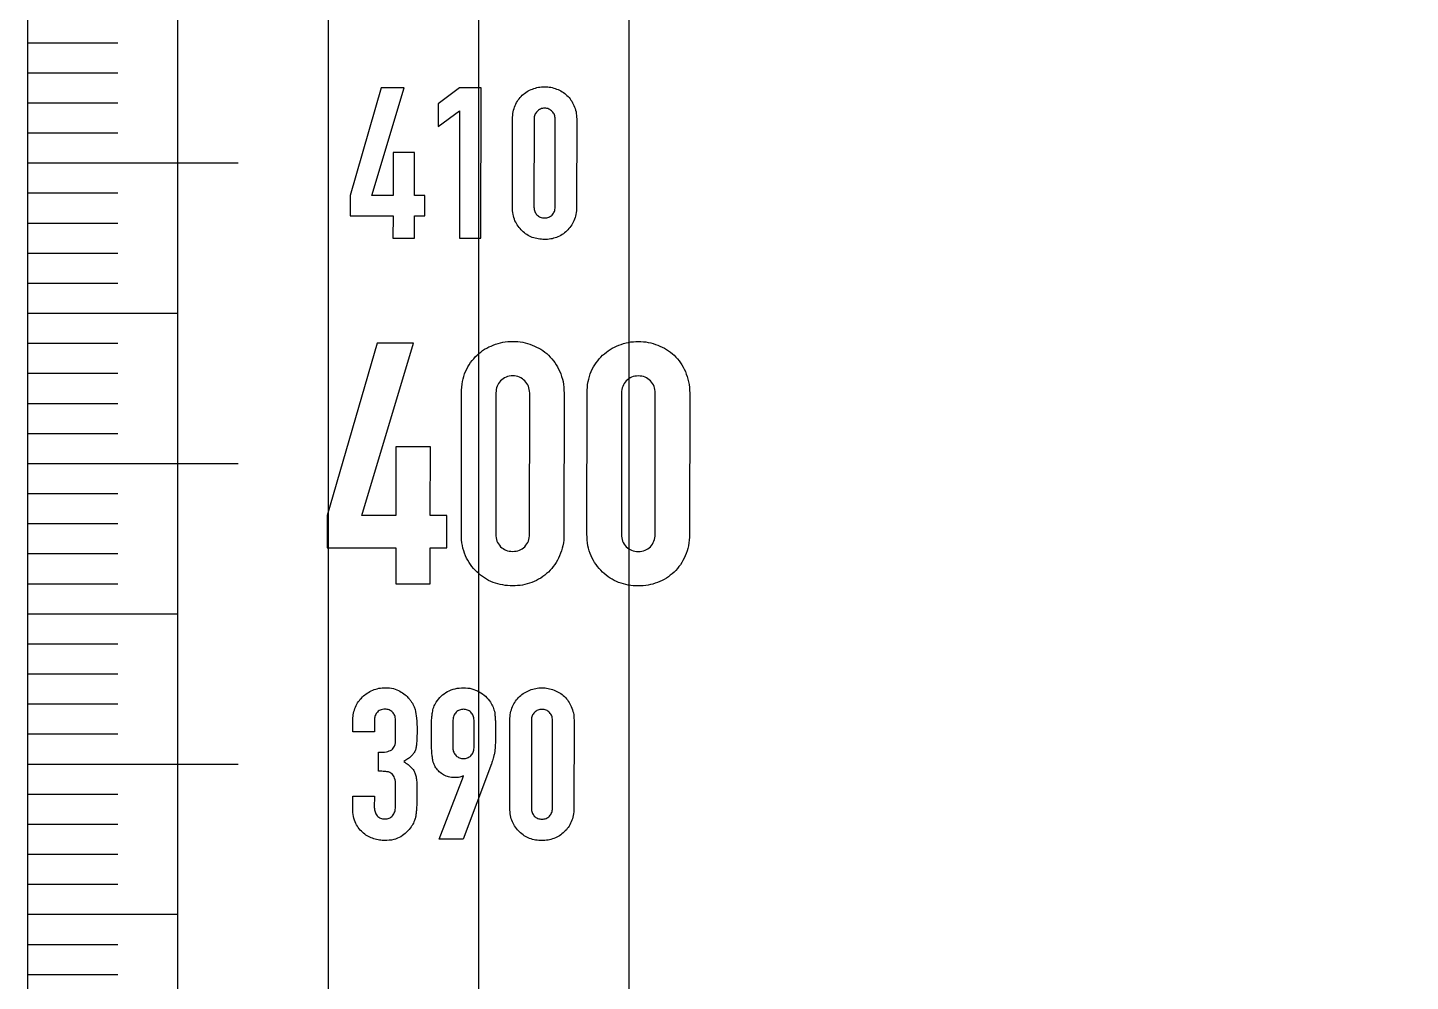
# Model space of a CAD drawing. Header units: millimetres. Extents: x 0 to 736, y 0 to 580.
# Drawn here: x 0 to 46.01, y 382.77 to 414.5 of the extents above; entities that cross this region are included whole.
import ezdxf

# ---------------------------------------------------------------- set-up
doc = ezdxf.new("R2010")
doc.units = ezdxf.units.MM
doc.layers.get('0').update_dxf_attribs({"linetype": 'CONTINUOUS'})

msp = doc.modelspace()

# ---------------------------------------------------------------- linework, layer by layer
for p, q in [((0, 414), (3, 414)), ((0, 413), (3, 413)), ((0, 412), (3, 412)), ((16.132, 408.527), (16.134, 411.462)), ((16.85, 411.462), (16.848, 408.526)), ((17.55, 408.526), (17.552, 411.461)), ((18.269, 411.461), (18.266, 408.525)), ((0, 411), (3, 411)), ((0, 410), (7, 410)), ((0, 409), (3, 409)), ((0, 408), (3, 408)), ((0, 407), (3, 407)), ((0, 406), (3, 406)), ((0, 405), (5, 405)), ((0, 404), (3, 404)), ((0, 403), (3, 403)), ((14.431, 397.649), (14.434, 402.346)), ((15.581, 402.345), (15.577, 397.648)), ((16.7, 397.647), (16.704, 402.344)), ((17.85, 402.343), (17.846, 397.646)), ((18.61, 397.646), (18.614, 402.342)), ((19.76, 402.341), (19.757, 397.645)), ((20.88, 397.644), (20.884, 402.34)), ((22.03, 402.34), (22.026, 397.643)), ((0, 402), (3, 402)), ((0, 401), (3, 401)), ((0, 400), (7, 400)), ((0, 399), (3, 399)), ((0, 398), (3, 398)), ((0, 397), (3, 397)), ((0, 396), (3, 396)), ((0, 395), (5, 395)), ((0, 394), (3, 394)), ((0, 393), (3, 393)), ((0, 392), (3, 392)), ((10.821, 391.066), (10.821, 391.481)), ((11.537, 391.066), (10.821, 391.066)), ((11.538, 391.473), (11.537, 391.066)), ((12.239, 390.826), (12.24, 391.473)), ((14.15, 391.464), (14.149, 390.537)), ((14.852, 390.536), (14.852, 391.463)), ((16.044, 388.527), (16.046, 391.462)), ((16.762, 391.462), (16.76, 388.527)), ((17.462, 388.526), (17.465, 391.461)), ((18.181, 391.461), (18.179, 388.525)), ((0, 391), (3, 391)), ((11.67, 389.76), (11.67, 390.392)), ((0, 390), (7, 390)), ((15.434, 390.009), (14.491, 387.496)), ((12.238, 388.572), (12.238, 389.289)), ((13.69, 387.497), (14.507, 389.596)), ((14.507, 389.596), (14.493, 389.61)), ((0, 389), (3, 389)), ((10.819, 388.524), (10.819, 388.932)), ((10.819, 388.932), (11.536, 388.931)), ((11.536, 388.931), (11.535, 388.559)), ((0, 388), (3, 388)), ((14.491, 387.496), (13.69, 387.497)), ((0, 387), (3, 387)), ((0, 386), (3, 386)), ((0, 385), (5, 385)), ((0, 384), (3, 384)), ((0, 383), (3, 383))]:
    msp.add_line(p, q)
for points in [[(334.863, 0), (0, 580), (0, 0)], [(326.203, 5), (5, 5), (5, 561.34)], [(317.543, 10), (10, 542.679), (10, 10)], [(308.882, 15), (15, 524.019), (15, 15)], [(300.222, 20), (20, 505.359), (20, 20)], [(12.157, 408.242), (12.156, 407.498), (12.872, 407.497), (12.873, 408.242), (13.217, 408.241), (13.218, 408.916), (12.873, 408.916), (12.875, 410.341), (12.158, 410.342), (12.157, 408.916), (11.448, 408.917), (12.525, 412.498), (11.767, 412.498), (10.732, 408.918), (10.731, 408.243)], [(14.371, 411.738), (14.368, 407.496), (15.084, 407.496), (15.088, 412.496), (14.372, 412.496), (13.655, 411.97), (13.655, 411.212)], [(12.251, 397.19), (12.25, 395.999), (13.396, 395.998), (13.397, 397.189), (13.947, 397.189), (13.948, 398.267), (13.397, 398.268), (13.399, 400.549), (12.253, 400.55), (12.251, 398.269), (11.117, 398.27), (12.84, 403.999), (11.627, 404), (9.971, 398.27), (9.97, 397.192)]]:
    msp.add_lwpolyline(points, close=True)
for points, knots in [([(16.219, 411.912), (16.251, 411.975), (16.315, 412.098), (16.41, 412.199), (16.458, 412.249)], [0, 0, 0, 0, 0.02107908, 0.04149266, 0.04149266, 0.04149266, 0.04149266]), ([(16.458, 412.249), (16.508, 412.293), (16.61, 412.38), (16.733, 412.433), (16.795, 412.459)], [0, 0, 0, 0, 0.02001715, 0.03996019, 0.03996019, 0.03996019, 0.03996019]), ([(16.795, 412.459), (16.861, 412.482), (16.993, 412.526), (17.132, 412.533), (17.202, 412.536)], [0, 0, 0, 0, 0.02083571, 0.04164184, 0.04164184, 0.04164184, 0.04164184]), ([(17.202, 412.536), (17.271, 412.533), (17.408, 412.527), (17.538, 412.481), (17.602, 412.458)], [0, 0, 0, 0, 0.0206313, 0.04096164, 0.04096164, 0.04096164, 0.04096164]), ([(17.602, 412.458), (17.666, 412.432), (17.792, 412.38), (17.895, 412.291), (17.946, 412.247)], [0, 0, 0, 0, 0.02041726, 0.04057331, 0.04057331, 0.04057331, 0.04057331]), ([(17.946, 412.247), (17.993, 412.198), (18.087, 412.097), (18.147, 411.973), (18.178, 411.91)], [0, 0, 0, 0, 0.02029925, 0.04112017, 0.04112017, 0.04112017, 0.04112017]), ([(16.134, 411.462), (16.137, 411.543), (16.142, 411.697), (16.194, 411.842), (16.219, 411.912)], [0, 0, 0, 0, 0.02396916, 0.04596419, 0.04596419, 0.04596419, 0.04596419]), ([(17.202, 411.82), (17.153, 411.816), (17.057, 411.808), (16.984, 411.745), (16.949, 411.715)], [0, 0, 0, 0, 0.01428975, 0.0280251, 0.0280251, 0.0280251, 0.0280251]), ([(17.454, 411.714), (17.419, 411.745), (17.346, 411.808), (17.25, 411.816), (17.202, 411.82)], [0, 0, 0, 0, 0.0137354, 0.02802509, 0.02802509, 0.02802509, 0.02802509]), ([(18.178, 411.91), (18.204, 411.841), (18.26, 411.696), (18.266, 411.541), (18.269, 411.461)], [0, 0, 0, 0, 0.02215211, 0.04613734, 0.04613734, 0.04613734, 0.04613734]), ([(16.949, 411.715), (16.92, 411.679), (16.861, 411.605), (16.854, 411.51), (16.85, 411.462)], [0, 0, 0, 0, 0.01343938, 0.02769777, 0.02769777, 0.02769777, 0.02769777]), ([(17.552, 411.461), (17.549, 411.51), (17.542, 411.604), (17.483, 411.678), (17.454, 411.714)], [0, 0, 0, 0, 0.01425838, 0.02769777, 0.02769777, 0.02769777, 0.02769777]), ([(16.215, 408.078), (16.191, 408.147), (16.14, 408.292), (16.134, 408.447), (16.132, 408.527)], [0, 0, 0, 0, 0.02199501, 0.04596421, 0.04596421, 0.04596421, 0.04596421]), ([(16.848, 408.526), (16.852, 408.477), (16.859, 408.381), (16.917, 408.304), (16.946, 408.267)], [0, 0, 0, 0, 0.01443138, 0.02831409, 0.02831409, 0.02831409, 0.02831409]), ([(16.946, 408.267), (16.982, 408.238), (17.056, 408.179), (17.15, 408.172), (17.199, 408.168)], [0, 0, 0, 0, 0.01343937, 0.02769775, 0.02769775, 0.02769775, 0.02769775]), ([(17.199, 408.168), (17.247, 408.172), (17.342, 408.178), (17.416, 408.237), (17.452, 408.266)], [0, 0, 0, 0, 0.01425839, 0.02769774, 0.02769774, 0.02769774, 0.02769774]), ([(17.452, 408.266), (17.48, 408.304), (17.539, 408.38), (17.546, 408.477), (17.55, 408.526)], [0, 0, 0, 0, 0.01388274, 0.02831408, 0.02831408, 0.02831408, 0.02831408]), ([(18.266, 408.525), (18.263, 408.445), (18.257, 408.29), (18.201, 408.145), (18.175, 408.076)], [0, 0, 0, 0, 0.02398523, 0.04613736, 0.04613736, 0.04613736, 0.04613736]), ([(16.454, 407.74), (16.407, 407.79), (16.311, 407.891), (16.248, 408.015), (16.215, 408.078)], [0, 0, 0, 0, 0.02041353, 0.04149263, 0.04149263, 0.04149263, 0.04149263]), ([(16.791, 407.522), (16.729, 407.551), (16.607, 407.607), (16.505, 407.696), (16.454, 407.74)], [0, 0, 0, 0, 0.02018042, 0.04030582, 0.04030582, 0.04030582, 0.04030582]), ([(17.943, 407.739), (17.891, 407.695), (17.787, 407.605), (17.662, 407.55), (17.598, 407.522)], [0, 0, 0, 0, 0.02026353, 0.04091276, 0.04091276, 0.04091276, 0.04091276]), ([(18.175, 408.076), (18.144, 408.013), (18.084, 407.889), (17.989, 407.789), (17.943, 407.739)], [0, 0, 0, 0, 0.02082092, 0.04112014, 0.04112014, 0.04112014, 0.04112014]), ([(17.198, 407.452), (17.129, 407.455), (16.99, 407.461), (16.857, 407.502), (16.791, 407.522)], [0, 0, 0, 0, 0.02079057, 0.04148602, 0.04148602, 0.04148602, 0.04148602]), ([(17.598, 407.522), (17.534, 407.501), (17.404, 407.46), (17.267, 407.454), (17.198, 407.452)], [0, 0, 0, 0, 0.02018659, 0.04080219, 0.04080219, 0.04080219, 0.04080219]), ([(15.492, 403.94), (15.598, 403.976), (15.809, 404.048), (16.032, 404.058), (16.144, 404.063)], [0, 0, 0, 0, 0.03333714, 0.06662693, 0.06662693, 0.06662693, 0.06662693]), ([(16.144, 404.063), (16.254, 404.058), (16.474, 404.048), (16.681, 403.975), (16.784, 403.939)], [0, 0, 0, 0, 0.0330101, 0.06553862, 0.06553862, 0.06553862, 0.06553862]), ([(19.672, 403.937), (19.777, 403.973), (19.989, 404.045), (20.212, 404.055), (20.323, 404.06)], [0, 0, 0, 0, 0.03333714, 0.06662693, 0.06662693, 0.06662693, 0.06662693]), ([(20.323, 404.06), (20.434, 404.055), (20.654, 404.045), (20.861, 403.972), (20.964, 403.936)], [0, 0, 0, 0, 0.0330101, 0.06553862, 0.06553862, 0.06553862, 0.06553862]), ([(14.57, 403.065), (14.622, 403.165), (14.724, 403.363), (14.877, 403.524), (14.952, 403.604)], [0, 0, 0, 0, 0.03372656, 0.06638821, 0.06638821, 0.06638821, 0.06638821]), ([(14.952, 403.604), (15.034, 403.674), (15.196, 403.814), (15.393, 403.898), (15.492, 403.94)], [0, 0, 0, 0, 0.03202745, 0.06393636, 0.06393636, 0.06393636, 0.06393636]), ([(16.784, 403.939), (16.885, 403.897), (17.087, 403.814), (17.252, 403.672), (17.334, 403.602)], [0, 0, 0, 0, 0.03266774, 0.06491735, 0.06491735, 0.06491735, 0.06491735]), ([(17.334, 403.602), (17.409, 403.522), (17.56, 403.362), (17.656, 403.163), (17.705, 403.062)], [0, 0, 0, 0, 0.03247873, 0.06579218, 0.06579218, 0.06579218, 0.06579218]), ([(18.75, 403.061), (18.801, 403.162), (18.904, 403.359), (19.057, 403.521), (19.132, 403.6)], [0, 0, 0, 0, 0.03372653, 0.06638822, 0.06638822, 0.06638822, 0.06638822]), ([(19.132, 403.6), (19.214, 403.67), (19.376, 403.81), (19.573, 403.895), (19.672, 403.937)], [0, 0, 0, 0, 0.0320274, 0.06393637, 0.06393637, 0.06393637, 0.06393637]), ([(20.964, 403.936), (21.065, 403.894), (21.266, 403.811), (21.432, 403.669), (21.514, 403.598)], [0, 0, 0, 0, 0.03266774, 0.06491735, 0.06491735, 0.06491735, 0.06491735]), ([(21.514, 403.598), (21.589, 403.519), (21.74, 403.358), (21.836, 403.159), (21.884, 403.059)], [0, 0, 0, 0, 0.03247873, 0.06579218, 0.06579218, 0.06579218, 0.06579218]), ([(14.434, 402.346), (14.439, 402.474), (14.448, 402.721), (14.53, 402.953), (14.57, 403.065)], [0, 0, 0, 0, 0.03835068, 0.07354274, 0.07354274, 0.07354274, 0.07354274]), ([(17.705, 403.062), (17.747, 402.951), (17.836, 402.719), (17.845, 402.472), (17.85, 402.343)], [0, 0, 0, 0, 0.03544342, 0.0738198, 0.0738198, 0.0738198, 0.0738198]), ([(18.614, 402.342), (18.619, 402.471), (18.628, 402.718), (18.71, 402.95), (18.75, 403.061)], [0, 0, 0, 0, 0.03835068, 0.07354274, 0.07354274, 0.07354274, 0.07354274]), ([(21.884, 403.059), (21.927, 402.948), (22.015, 402.716), (22.025, 402.468), (22.03, 402.34)], [0, 0, 0, 0, 0.03544338, 0.07381977, 0.07381977, 0.07381977, 0.07381977]), ([(15.738, 402.749), (15.692, 402.692), (15.598, 402.574), (15.586, 402.422), (15.581, 402.345)], [0, 0, 0, 0, 0.02150297, 0.04431639, 0.04431639, 0.04431639, 0.04431639]), ([(16.143, 402.917), (16.065, 402.911), (15.911, 402.898), (15.795, 402.798), (15.738, 402.749)], [0, 0, 0, 0, 0.02286351, 0.04484015, 0.04484015, 0.04484015, 0.04484015]), ([(16.547, 402.748), (16.49, 402.798), (16.374, 402.898), (16.221, 402.911), (16.143, 402.917)], [0, 0, 0, 0, 0.02197664, 0.04484015, 0.04484015, 0.04484015, 0.04484015]), ([(16.704, 402.344), (16.698, 402.422), (16.687, 402.573), (16.593, 402.691), (16.547, 402.748)], [0, 0, 0, 0, 0.02281343, 0.04431639, 0.04431639, 0.04431639, 0.04431639]), ([(19.918, 402.746), (19.872, 402.688), (19.777, 402.57), (19.766, 402.419), (19.76, 402.341)], [0, 0, 0, 0, 0.02150297, 0.04431639, 0.04431639, 0.04431639, 0.04431639]), ([(20.323, 402.914), (20.244, 402.908), (20.091, 402.895), (19.975, 402.795), (19.918, 402.746)], [0, 0, 0, 0, 0.02286351, 0.04484019, 0.04484019, 0.04484019, 0.04484019]), ([(20.727, 402.745), (20.67, 402.794), (20.554, 402.895), (20.401, 402.907), (20.323, 402.914)], [0, 0, 0, 0, 0.02197659, 0.0448401, 0.0448401, 0.0448401, 0.0448401]), ([(20.884, 402.34), (20.878, 402.418), (20.867, 402.569), (20.773, 402.688), (20.727, 402.745)], [0, 0, 0, 0, 0.02281343, 0.04431643, 0.04431643, 0.04431643, 0.04431643]), ([(14.565, 396.93), (14.526, 397.041), (14.444, 397.274), (14.435, 397.52), (14.431, 397.649)], [0, 0, 0, 0, 0.03519209, 0.07354268, 0.07354268, 0.07354268, 0.07354268]), ([(15.577, 397.648), (15.583, 397.569), (15.594, 397.415), (15.688, 397.292), (15.734, 397.232)], [0, 0, 0, 0, 0.02309012, 0.04530244, 0.04530244, 0.04530244, 0.04530244]), ([(16.543, 397.232), (16.589, 397.292), (16.682, 397.414), (16.694, 397.569), (16.7, 397.647)], [0, 0, 0, 0, 0.02221232, 0.04530244, 0.04530244, 0.04530244, 0.04530244]), ([(17.846, 397.646), (17.841, 397.517), (17.831, 397.27), (17.742, 397.038), (17.7, 396.927)], [0, 0, 0, 0, 0.03837636, 0.07381971, 0.07381971, 0.07381971, 0.07381971]), ([(18.745, 396.926), (18.706, 397.038), (18.624, 397.27), (18.615, 397.517), (18.61, 397.646)], [0, 0, 0, 0, 0.03519211, 0.07354269, 0.07354269, 0.07354269, 0.07354269]), ([(19.757, 397.645), (19.763, 397.566), (19.774, 397.412), (19.868, 397.289), (19.914, 397.229)], [0, 0, 0, 0, 0.02309011, 0.04530246, 0.04530246, 0.04530246, 0.04530246]), ([(20.723, 397.228), (20.768, 397.288), (20.862, 397.411), (20.874, 397.565), (20.88, 397.644)], [0, 0, 0, 0, 0.02221235, 0.04530247, 0.04530247, 0.04530247, 0.04530247]), ([(22.026, 397.643), (22.021, 397.514), (22.011, 397.266), (21.922, 397.035), (21.88, 396.924)], [0, 0, 0, 0, 0.03837635, 0.07381974, 0.07381974, 0.07381974, 0.07381974]), ([(15.734, 397.232), (15.791, 397.186), (15.909, 397.092), (16.06, 397.08), (16.138, 397.075)], [0, 0, 0, 0, 0.02150298, 0.04431639, 0.04431639, 0.04431639, 0.04431639]), ([(16.138, 397.075), (16.216, 397.08), (16.367, 397.091), (16.485, 397.186), (16.543, 397.232)], [0, 0, 0, 0, 0.02281341, 0.04431639, 0.04431639, 0.04431639, 0.04431639]), ([(19.914, 397.229), (19.971, 397.183), (20.089, 397.088), (20.24, 397.077), (20.318, 397.071)], [0, 0, 0, 0, 0.02150303, 0.04431644, 0.04431644, 0.04431644, 0.04431644]), ([(20.318, 397.071), (20.396, 397.077), (20.547, 397.088), (20.665, 397.182), (20.723, 397.228)], [0, 0, 0, 0, 0.02281341, 0.04431634, 0.04431634, 0.04431634, 0.04431634]), ([(14.947, 396.39), (14.871, 396.47), (14.718, 396.631), (14.617, 396.829), (14.565, 396.93)], [0, 0, 0, 0, 0.03266167, 0.06638826, 0.06638826, 0.06638826, 0.06638826]), ([(17.7, 396.927), (17.651, 396.827), (17.555, 396.628), (17.403, 396.467), (17.329, 396.388)], [0, 0, 0, 0, 0.03331348, 0.06579223, 0.06579223, 0.06579223, 0.06579223]), ([(19.126, 396.387), (19.051, 396.466), (18.898, 396.628), (18.796, 396.826), (18.745, 396.926)], [0, 0, 0, 0, 0.03266167, 0.06638826, 0.06638826, 0.06638826, 0.06638826]), ([(21.88, 396.924), (21.831, 396.823), (21.735, 396.625), (21.583, 396.464), (21.508, 396.385)], [0, 0, 0, 0, 0.03331348, 0.06579223, 0.06579223, 0.06579223, 0.06579223]), ([(15.486, 396.041), (15.387, 396.087), (15.191, 396.178), (15.028, 396.319), (14.947, 396.39)], [0, 0, 0, 0, 0.03228871, 0.06448935, 0.06448935, 0.06448935, 0.06448935]), ([(17.329, 396.388), (17.246, 396.317), (17.08, 396.174), (16.879, 396.085), (16.778, 396.04)], [0, 0, 0, 0, 0.03242164, 0.06546043, 0.06546043, 0.06546043, 0.06546043]), ([(19.665, 396.038), (19.567, 396.083), (19.371, 396.174), (19.208, 396.316), (19.126, 396.387)], [0, 0, 0, 0, 0.03228868, 0.06448935, 0.06448935, 0.06448935, 0.06448935]), ([(21.508, 396.385), (21.426, 396.314), (21.259, 396.171), (21.059, 396.082), (20.958, 396.037)], [0, 0, 0, 0, 0.03242164, 0.06546043, 0.06546043, 0.06546043, 0.06546043]), ([(16.137, 395.928), (16.026, 395.933), (15.804, 395.943), (15.592, 396.009), (15.486, 396.041)], [0, 0, 0, 0, 0.0332649, 0.06637762, 0.06637762, 0.06637762, 0.06637762]), ([(16.778, 396.04), (16.675, 396.008), (16.466, 395.942), (16.248, 395.933), (16.137, 395.928)], [0, 0, 0, 0, 0.03229849, 0.06528349, 0.06528349, 0.06528349, 0.06528349]), ([(20.317, 395.925), (20.206, 395.93), (19.984, 395.939), (19.771, 396.005), (19.665, 396.038)], [0, 0, 0, 0, 0.0332649, 0.06637762, 0.06637762, 0.06637762, 0.06637762]), ([(20.958, 396.037), (20.854, 396.004), (20.646, 395.938), (20.427, 395.93), (20.317, 395.925)], [0, 0, 0, 0, 0.03229849, 0.06528349, 0.06528349, 0.06528349, 0.06528349]), ([(11.138, 392.232), (11.19, 392.276), (11.294, 392.367), (11.419, 392.426), (11.482, 392.456)], [0, 0, 0, 0, 0.02037198, 0.04126383, 0.04126383, 0.04126383, 0.04126383]), ([(11.482, 392.456), (11.549, 392.481), (11.686, 392.53), (11.83, 392.537), (11.904, 392.54)], [0, 0, 0, 0, 0.02132335, 0.0431947, 0.0431947, 0.0431947, 0.0431947]), ([(11.904, 392.54), (11.995, 392.537), (12.165, 392.53), (12.317, 392.455), (12.388, 392.42)], [0, 0, 0, 0, 0.02702625, 0.05040301, 0.05040301, 0.05040301, 0.05040301]), ([(13.968, 392.412), (14.051, 392.449), (14.221, 392.524), (14.407, 392.533), (14.502, 392.538)], [0, 0, 0, 0, 0.02700001, 0.05526708, 0.05526708, 0.05526708, 0.05526708]), ([(14.502, 392.538), (14.597, 392.533), (14.781, 392.523), (14.948, 392.443), (15.029, 392.404)], [0, 0, 0, 0, 0.02811294, 0.05481335, 0.05481335, 0.05481335, 0.05481335]), ([(16.37, 392.249), (16.421, 392.293), (16.522, 392.38), (16.646, 392.433), (16.707, 392.459)], [0, 0, 0, 0, 0.02001715, 0.03996019, 0.03996019, 0.03996019, 0.03996019]), ([(16.707, 392.459), (16.773, 392.482), (16.905, 392.527), (17.045, 392.533), (17.114, 392.536)], [0, 0, 0, 0, 0.02083571, 0.04164184, 0.04164184, 0.04164184, 0.04164184]), ([(17.114, 392.536), (17.183, 392.533), (17.321, 392.527), (17.45, 392.481), (17.515, 392.459)], [0, 0, 0, 0, 0.0206313, 0.04096164, 0.04096164, 0.04096164, 0.04096164]), ([(17.515, 392.459), (17.578, 392.432), (17.704, 392.38), (17.807, 392.292), (17.859, 392.248)], [0, 0, 0, 0, 0.02041726, 0.04057331, 0.04057331, 0.04057331, 0.04057331]), ([(10.906, 391.895), (10.936, 391.958), (10.997, 392.082), (11.091, 392.182), (11.138, 392.232)], [0, 0, 0, 0, 0.02082092, 0.04112014, 0.04112014, 0.04112014, 0.04112014]), ([(12.388, 392.42), (12.448, 392.385), (12.556, 392.32), (12.643, 392.229), (12.683, 392.188)], [0, 0, 0, 0, 0.0206455, 0.03765689, 0.03765689, 0.03765689, 0.03765689]), ([(12.683, 392.188), (12.705, 392.161), (12.748, 392.107), (12.785, 392.048), (12.802, 392.02)], [0, 0, 0, 0, 0.01063996, 0.02067161, 0.02067161, 0.02067161, 0.02067161]), ([(12.802, 392.02), (12.82, 391.989), (12.858, 391.925), (12.881, 391.854), (12.893, 391.816)], [0, 0, 0, 0, 0.01060662, 0.02238105, 0.02238105, 0.02238105, 0.02238105]), ([(13.511, 391.893), (13.524, 391.919), (13.55, 391.974), (13.58, 392.027), (13.596, 392.054)], [0, 0, 0, 0, 0.00879387, 0.01822369, 0.01822369, 0.01822369, 0.01822369]), ([(13.596, 392.054), (13.646, 392.127), (13.746, 392.271), (13.895, 392.365), (13.968, 392.412)], [0, 0, 0, 0, 0.02623929, 0.05211902, 0.05211902, 0.05211902, 0.05211902]), ([(15.029, 392.404), (15.102, 392.358), (15.249, 392.265), (15.35, 392.124), (15.401, 392.053)], [0, 0, 0, 0, 0.02577646, 0.05160553, 0.05160553, 0.05160553, 0.05160553]), ([(15.401, 392.053), (15.416, 392.026), (15.446, 391.973), (15.472, 391.918), (15.485, 391.891)], [0, 0, 0, 0, 0.00942984, 0.01822372, 0.01822372, 0.01822372, 0.01822372]), ([(16.131, 391.912), (16.163, 391.975), (16.227, 392.098), (16.323, 392.199), (16.37, 392.249)], [0, 0, 0, 0, 0.02107908, 0.04149266, 0.04149266, 0.04149266, 0.04149266]), ([(17.859, 392.248), (17.905, 392.198), (18, 392.097), (18.06, 391.973), (18.09, 391.91)], [0, 0, 0, 0, 0.02029925, 0.04112017, 0.04112017, 0.04112017, 0.04112017]), ([(10.821, 391.481), (10.825, 391.552), (10.832, 391.695), (10.881, 391.828), (10.906, 391.895)], [0, 0, 0, 0, 0.02134719, 0.04250294, 0.04250294, 0.04250294, 0.04250294]), ([(11.615, 391.705), (11.593, 391.667), (11.55, 391.595), (11.542, 391.512), (11.538, 391.473)], [0, 0, 0, 0, 0.01311202, 0.02468579, 0.02468579, 0.02468579, 0.02468579]), ([(11.889, 391.824), (11.832, 391.821), (11.725, 391.815), (11.65, 391.74), (11.615, 391.705)], [0, 0, 0, 0, 0.0165978, 0.03082806, 0.03082806, 0.03082806, 0.03082806]), ([(12.142, 391.725), (12.107, 391.754), (12.034, 391.815), (11.939, 391.821), (11.889, 391.824)], [0, 0, 0, 0, 0.01314721, 0.0277516, 0.0277516, 0.0277516, 0.0277516]), ([(12.24, 391.473), (12.236, 391.521), (12.229, 391.616), (12.17, 391.69), (12.142, 391.725)], [0, 0, 0, 0, 0.0142584, 0.02769779, 0.02769779, 0.02769779, 0.02769779]), ([(12.893, 391.816), (12.912, 391.72), (12.955, 391.493), (12.956, 391.262), (12.956, 391.128)], [0, 0, 0, 0, 0.02917972, 0.06923897, 0.06923897, 0.06923897, 0.06923897]), ([(13.441, 391.436), (13.443, 391.486), (13.448, 391.578), (13.463, 391.669), (13.469, 391.71)], [0, 0, 0, 0, 0.01495989, 0.02754781, 0.02754781, 0.02754781, 0.02754781]), ([(13.469, 391.71), (13.474, 391.743), (13.483, 391.805), (13.502, 391.865), (13.511, 391.893)], [0, 0, 0, 0, 0.00998697, 0.01876507, 0.01876507, 0.01876507, 0.01876507]), ([(14.256, 391.724), (14.225, 391.688), (14.161, 391.613), (14.154, 391.515), (14.15, 391.464)], [0, 0, 0, 0, 0.01387937, 0.02868706, 0.02868706, 0.02868706, 0.02868706]), ([(14.501, 391.822), (14.456, 391.818), (14.364, 391.809), (14.292, 391.752), (14.256, 391.724)], [0, 0, 0, 0, 0.01339458, 0.02698107, 0.02698107, 0.02698107, 0.02698107]), ([(14.747, 391.723), (14.711, 391.752), (14.639, 391.809), (14.547, 391.818), (14.501, 391.822)], [0, 0, 0, 0, 0.01358646, 0.02698104, 0.02698104, 0.02698104, 0.02698104]), ([(14.852, 391.463), (14.849, 391.514), (14.841, 391.612), (14.778, 391.687), (14.747, 391.723)], [0, 0, 0, 0, 0.01480769, 0.02868708, 0.02868708, 0.02868708, 0.02868708]), ([(15.485, 391.891), (15.496, 391.863), (15.52, 391.804), (15.533, 391.742), (15.541, 391.709)], [0, 0, 0, 0, 0.00900001, 0.01913404, 0.01913404, 0.01913404, 0.01913404]), ([(15.541, 391.709), (15.545, 391.667), (15.555, 391.576), (15.559, 391.485), (15.562, 391.435)], [0, 0, 0, 0, 0.01252532, 0.02747388, 0.02747388, 0.02747388, 0.02747388]), ([(16.046, 391.462), (16.049, 391.543), (16.055, 391.697), (16.106, 391.842), (16.131, 391.912)], [0, 0, 0, 0, 0.02396916, 0.04596419, 0.04596419, 0.04596419, 0.04596419]), ([(16.861, 391.715), (16.832, 391.679), (16.773, 391.605), (16.766, 391.511), (16.762, 391.462)], [0, 0, 0, 0, 0.01343938, 0.02769777, 0.02769777, 0.02769777, 0.02769777]), ([(17.114, 391.82), (17.065, 391.816), (16.969, 391.808), (16.897, 391.745), (16.861, 391.715)], [0, 0, 0, 0, 0.01428975, 0.0280251, 0.0280251, 0.0280251, 0.0280251]), ([(17.367, 391.714), (17.331, 391.745), (17.258, 391.808), (17.163, 391.816), (17.114, 391.82)], [0, 0, 0, 0, 0.0137354, 0.02802509, 0.02802509, 0.02802509, 0.02802509]), ([(17.465, 391.461), (17.461, 391.51), (17.454, 391.604), (17.395, 391.678), (17.367, 391.714)], [0, 0, 0, 0, 0.01425838, 0.02769777, 0.02769777, 0.02769777, 0.02769777]), ([(18.09, 391.91), (18.117, 391.841), (18.172, 391.696), (18.178, 391.541), (18.181, 391.461)], [0, 0, 0, 0, 0.02215211, 0.04613734, 0.04613734, 0.04613734, 0.04613734]), ([(12.956, 391.128), (12.956, 391.049), (12.955, 390.909), (12.946, 390.769), (12.942, 390.707)], [0, 0, 0, 0, 0.02352792, 0.04216726, 0.04216726, 0.04216726, 0.04216726]), ([(13.433, 391.036), (13.434, 391.111), (13.434, 391.244), (13.439, 391.377), (13.441, 391.436)], [0, 0, 0, 0, 0.02229705, 0.04003661, 0.04003661, 0.04003661, 0.04003661]), ([(15.562, 391.435), (15.564, 391.376), (15.568, 391.242), (15.568, 391.109), (15.568, 391.034)], [0, 0, 0, 0, 0.01773956, 0.0400366, 0.0400366, 0.0400366, 0.0400366]), ([(12.113, 390.468), (12.149, 390.509), (12.239, 390.609), (12.239, 390.746), (12.239, 390.826)], [0, 0, 0, 0, 0.01594138, 0.03915606, 0.03915606, 0.03915606, 0.03915606]), ([(12.942, 390.707), (12.938, 390.657), (12.933, 390.566), (12.905, 390.479), (12.892, 390.44)], [0, 0, 0, 0, 0.01483158, 0.02722704, 0.02722704, 0.02722704, 0.02722704]), ([(13.44, 390.545), (13.438, 390.618), (13.434, 390.782), (13.433, 390.946), (13.433, 391.036)], [0, 0, 0, 0, 0.02212707, 0.04916416, 0.04916416, 0.04916416, 0.04916416]), ([(15.561, 390.648), (15.558, 390.603), (15.554, 390.518), (15.544, 390.434), (15.54, 390.395)], [0, 0, 0, 0, 0.01372194, 0.02537399, 0.02537399, 0.02537399, 0.02537399]), ([(15.568, 391.034), (15.568, 390.964), (15.568, 390.835), (15.563, 390.706), (15.561, 390.648)], [0, 0, 0, 0, 0.0212437, 0.0386323, 0.0386323, 0.0386323, 0.0386323]), ([(11.67, 390.392), (11.762, 390.391), (11.915, 390.39), (12.057, 390.446), (12.113, 390.468)], [0, 0, 0, 0, 0.02728052, 0.04526854, 0.04526854, 0.04526854, 0.04526854]), ([(12.752, 390.25), (12.718, 390.223), (12.643, 390.16), (12.559, 390.11), (12.513, 390.082)], [0, 0, 0, 0, 0.01299632, 0.02926209, 0.02926209, 0.02926209, 0.02926209]), ([(12.892, 390.44), (12.874, 390.404), (12.838, 390.333), (12.78, 390.278), (12.752, 390.25)], [0, 0, 0, 0, 0.01195497, 0.02375426, 0.02375426, 0.02375426, 0.02375426]), ([(13.468, 390.229), (13.461, 390.276), (13.447, 390.381), (13.443, 390.487), (13.44, 390.545)], [0, 0, 0, 0, 0.01432845, 0.03174095, 0.03174095, 0.03174095, 0.03174095]), ([(13.51, 390.018), (13.501, 390.049), (13.481, 390.118), (13.473, 390.19), (13.468, 390.229)], [0, 0, 0, 0, 0.00979376, 0.02151312, 0.02151312, 0.02151312, 0.02151312]), ([(14.149, 390.537), (14.153, 390.486), (14.16, 390.388), (14.224, 390.313), (14.254, 390.277)], [0, 0, 0, 0, 0.01480768, 0.02868706, 0.02868706, 0.02868706, 0.02868706]), ([(14.254, 390.277), (14.291, 390.248), (14.363, 390.191), (14.455, 390.183), (14.5, 390.179)], [0, 0, 0, 0, 0.01358649, 0.02698107, 0.02698107, 0.02698107, 0.02698107]), ([(14.5, 390.179), (14.546, 390.183), (14.637, 390.191), (14.71, 390.248), (14.746, 390.277)], [0, 0, 0, 0, 0.01339458, 0.02698104, 0.02698104, 0.02698104, 0.02698104]), ([(14.746, 390.277), (14.777, 390.313), (14.84, 390.388), (14.848, 390.486), (14.852, 390.536)], [0, 0, 0, 0, 0.01387939, 0.02868708, 0.02868708, 0.02868708, 0.02868708]), ([(15.49, 390.192), (15.482, 390.163), (15.466, 390.101), (15.445, 390.041), (15.434, 390.009)], [0, 0, 0, 0, 0.0091157, 0.01910885, 0.01910885, 0.01910885, 0.01910885]), ([(15.54, 390.395), (15.533, 390.36), (15.519, 390.291), (15.5, 390.224), (15.49, 390.192)], [0, 0, 0, 0, 0.01094976, 0.02095835, 0.02095835, 0.02095835, 0.02095835]), ([(11.951, 389.745), (11.91, 389.749), (11.816, 389.759), (11.722, 389.759), (11.67, 389.76)], [0, 0, 0, 0, 0.01233441, 0.02813887, 0.02813887, 0.02813887, 0.02813887]), ([(12.126, 389.675), (12.102, 389.692), (12.049, 389.729), (11.985, 389.74), (11.951, 389.745)], [0, 0, 0, 0, 0.00882186, 0.0191263, 0.0191263, 0.0191263, 0.0191263]), ([(12.513, 390.082), (12.563, 390.05), (12.654, 389.992), (12.731, 389.918), (12.765, 389.885)], [0, 0, 0, 0, 0.01792106, 0.03209272, 0.03209272, 0.03209272, 0.03209272]), ([(12.765, 389.885), (12.794, 389.854), (12.85, 389.791), (12.882, 389.713), (12.899, 389.674)], [0, 0, 0, 0, 0.01261239, 0.02509703, 0.02509703, 0.02509703, 0.02509703]), ([(13.587, 389.87), (13.572, 389.894), (13.541, 389.941), (13.52, 389.992), (13.51, 390.018)], [0, 0, 0, 0, 0.0084306, 0.01668387, 0.01668387, 0.01668387, 0.01668387]), ([(13.84, 389.638), (13.789, 389.67), (13.691, 389.732), (13.621, 389.825), (13.587, 389.87)], [0, 0, 0, 0, 0.01773523, 0.03454979, 0.03454979, 0.03454979, 0.03454979]), ([(12.238, 389.289), (12.239, 389.373), (12.239, 389.515), (12.159, 389.629), (12.126, 389.675)], [0, 0, 0, 0, 0.02456423, 0.04109411, 0.04109411, 0.04109411, 0.04109411]), ([(12.899, 389.674), (12.911, 389.628), (12.938, 389.529), (12.944, 389.427), (12.948, 389.372)], [0, 0, 0, 0, 0.01426486, 0.0306684, 0.0306684, 0.0306684, 0.0306684]), ([(12.948, 389.372), (12.95, 389.308), (12.954, 389.163), (12.954, 389.018), (12.954, 388.937)], [0, 0, 0, 0, 0.01931897, 0.04354713, 0.04354713, 0.04354713, 0.04354713]), ([(14.191, 389.547), (14.129, 389.551), (14.006, 389.558), (13.895, 389.612), (13.84, 389.638)], [0, 0, 0, 0, 0.01840055, 0.03659216, 0.03659216, 0.03659216, 0.03659216]), ([(14.38, 389.561), (14.353, 389.557), (14.29, 389.547), (14.226, 389.547), (14.191, 389.547)], [0, 0, 0, 0, 0.0083184, 0.01903338, 0.01903338, 0.01903338, 0.01903338]), ([(14.493, 389.61), (14.478, 389.6), (14.443, 389.578), (14.403, 389.567), (14.38, 389.561)], [0, 0, 0, 0, 0.00526976, 0.01232072, 0.01232072, 0.01232072, 0.01232072]), ([(12.954, 388.937), (12.954, 388.862), (12.953, 388.726), (12.944, 388.59), (12.94, 388.53)], [0, 0, 0, 0, 0.02247465, 0.04076343, 0.04076343, 0.04076343, 0.04076343]), ([(10.917, 388.026), (10.888, 388.1), (10.827, 388.261), (10.822, 388.432), (10.819, 388.524)], [0, 0, 0, 0, 0.0238176, 0.05114045, 0.05114045, 0.05114045, 0.05114045]), ([(11.535, 388.559), (11.538, 388.506), (11.544, 388.404), (11.6, 388.319), (11.626, 388.278)], [0, 0, 0, 0, 0.01561713, 0.02999284, 0.02999284, 0.02999284, 0.02999284]), ([(12.139, 388.277), (12.168, 388.319), (12.228, 388.408), (12.234, 388.515), (12.238, 388.572)], [0, 0, 0, 0, 0.01493826, 0.03162308, 0.03162308, 0.03162308, 0.03162308]), ([(12.94, 388.53), (12.937, 388.48), (12.933, 388.391), (12.918, 388.302), (12.912, 388.263)], [0, 0, 0, 0, 0.01478478, 0.02685139, 0.02685139, 0.02685139, 0.02685139]), ([(16.128, 388.078), (16.103, 388.147), (16.052, 388.293), (16.047, 388.447), (16.044, 388.527)], [0, 0, 0, 0, 0.02199501, 0.04596421, 0.04596421, 0.04596421, 0.04596421]), ([(16.76, 388.527), (16.764, 388.477), (16.771, 388.381), (16.83, 388.304), (16.858, 388.267)], [0, 0, 0, 0, 0.01443138, 0.02831409, 0.02831409, 0.02831409, 0.02831409]), ([(17.364, 388.266), (17.392, 388.304), (17.451, 388.381), (17.459, 388.477), (17.462, 388.526)], [0, 0, 0, 0, 0.01388274, 0.02831408, 0.02831408, 0.02831408, 0.02831408]), ([(18.179, 388.525), (18.175, 388.445), (18.169, 388.29), (18.114, 388.145), (18.087, 388.076)], [0, 0, 0, 0, 0.02398523, 0.04613736, 0.04613736, 0.04613736, 0.04613736]), ([(11.177, 387.695), (11.127, 387.742), (11.023, 387.838), (10.953, 387.962), (10.917, 388.026)], [0, 0, 0, 0, 0.02036063, 0.04222777, 0.04222777, 0.04222777, 0.04222777]), ([(11.626, 388.278), (11.663, 388.247), (11.737, 388.184), (11.836, 388.176), (11.886, 388.172)], [0, 0, 0, 0, 0.01387937, 0.02868706, 0.02868706, 0.02868706, 0.02868706]), ([(11.886, 388.172), (11.936, 388.176), (12.033, 388.183), (12.105, 388.247), (12.139, 388.277)], [0, 0, 0, 0, 0.01463495, 0.02808462, 0.02808462, 0.02808462, 0.02808462]), ([(12.764, 387.912), (12.716, 387.849), (12.618, 387.721), (12.486, 387.629), (12.419, 387.582)], [0, 0, 0, 0, 0.02367027, 0.04793721, 0.04793721, 0.04793721, 0.04793721]), ([(12.855, 388.073), (12.842, 388.047), (12.815, 387.991), (12.781, 387.939), (12.764, 387.912)], [0, 0, 0, 0, 0.00887237, 0.01856809, 0.01856809, 0.01856809, 0.01856809]), ([(12.912, 388.263), (12.904, 388.228), (12.891, 388.163), (12.867, 388.102), (12.855, 388.073)], [0, 0, 0, 0, 0.01064577, 0.01981037, 0.01981037, 0.01981037, 0.01981037]), ([(16.366, 387.74), (16.319, 387.79), (16.224, 387.891), (16.16, 388.015), (16.128, 388.078)], [0, 0, 0, 0, 0.02041353, 0.04149263, 0.04149263, 0.04149263, 0.04149263]), ([(16.858, 388.267), (16.894, 388.238), (16.968, 388.179), (17.062, 388.172), (17.111, 388.168)], [0, 0, 0, 0, 0.01343937, 0.02769775, 0.02769775, 0.02769775, 0.02769775]), ([(17.111, 388.168), (17.16, 388.172), (17.254, 388.179), (17.328, 388.238), (17.364, 388.266)], [0, 0, 0, 0, 0.01425839, 0.02769774, 0.02769774, 0.02769774, 0.02769774]), ([(18.087, 388.076), (18.056, 388.013), (17.996, 387.889), (17.902, 387.789), (17.855, 387.739)], [0, 0, 0, 0, 0.02082092, 0.04112014, 0.04112014, 0.04112014, 0.04112014]), ([(11.52, 387.512), (11.459, 387.534), (11.335, 387.578), (11.229, 387.656), (11.177, 387.695)], [0, 0, 0, 0, 0.01952845, 0.03915135, 0.03915135, 0.03915135, 0.03915135]), ([(11.879, 387.456), (11.82, 387.459), (11.699, 387.464), (11.582, 387.496), (11.52, 387.512)], [0, 0, 0, 0, 0.01743727, 0.03634665, 0.03634665, 0.03634665, 0.03634665]), ([(12.419, 387.582), (12.342, 387.545), (12.171, 387.465), (11.982, 387.459), (11.879, 387.456)], [0, 0, 0, 0, 0.02552659, 0.05606275, 0.05606275, 0.05606275, 0.05606275]), ([(16.703, 387.522), (16.642, 387.551), (16.519, 387.607), (16.417, 387.696), (16.366, 387.74)], [0, 0, 0, 0, 0.02018042, 0.04030582, 0.04030582, 0.04030582, 0.04030582]), ([(17.11, 387.452), (17.041, 387.455), (16.902, 387.461), (16.769, 387.502), (16.703, 387.522)], [0, 0, 0, 0, 0.02079057, 0.04148602, 0.04148602, 0.04148602, 0.04148602]), ([(17.511, 387.522), (17.446, 387.501), (17.316, 387.46), (17.179, 387.455), (17.11, 387.452)], [0, 0, 0, 0, 0.02018659, 0.04080219, 0.04080219, 0.04080219, 0.04080219]), ([(17.855, 387.739), (17.803, 387.695), (17.699, 387.606), (17.574, 387.55), (17.511, 387.522)], [0, 0, 0, 0, 0.02026353, 0.04091276, 0.04091276, 0.04091276, 0.04091276])]:
    msp.add_open_spline(points, degree=3, knots=knots)

doc.saveas('drawing.dxf')
